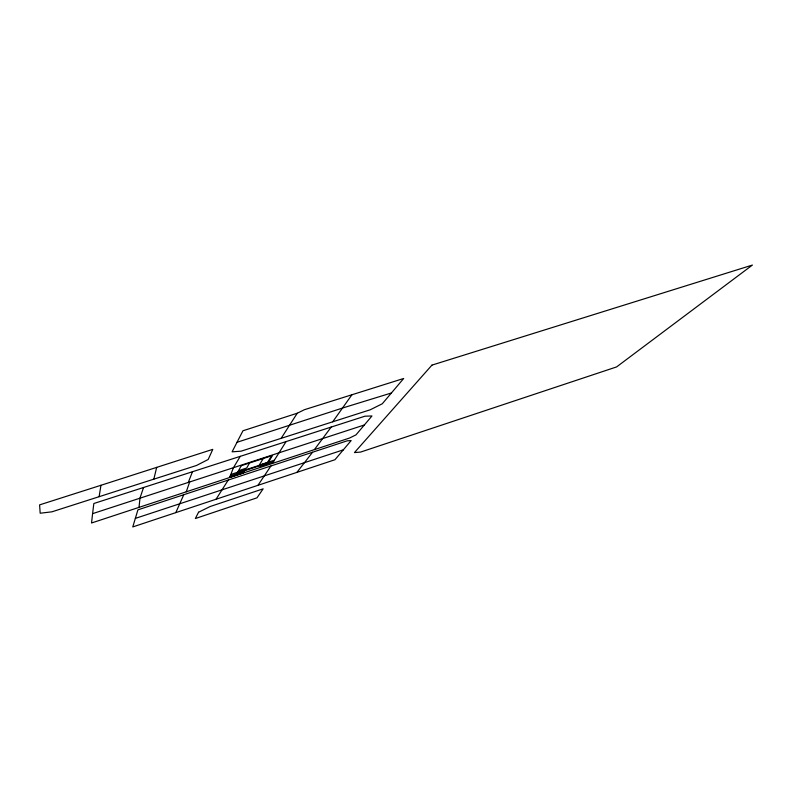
<?xml version="1.0" encoding="UTF-8"?>
<svg xmlns="http://www.w3.org/2000/svg" width="792" height="792" viewBox="0 0 792 792"><rect width="100%" height="100%" fill="white"/><g stroke="black" fill="none" stroke-linecap="round" stroke-linejoin="round"><path stroke-width="1.19" d="M139.026 507.355L139.986 498.059L143.56 487.496M92.595 513.652L91.535 522.997L349.46 438.075L355.994 434.858L371.973 415.968L364.944 416.196L93.832 503.504L92.595 513.652L364.35 424.977M99.119 496.693L100.95 485.288L212.791 449.351L208.197 459.469L196.416 465.508L51.916 511.82L40.174 513.226L39.6 504.88L100.95 485.288M153.836 479.15L156.687 467.379M135.343 518.404L137.917 509.85L347.134 440.837L351.173 440.55L334.966 459.726L132.759 526.937L135.343 518.404L343.332 449.846M186.269 491.802L189.753 481.694M229.64 477.507L231.323 474.309L244.867 469.874L243.055 473.101L229.64 477.507L233.452 467.676L240.263 456.35M188.407 482.14L192.466 471.745M183.774 494.723L175.794 512.632M237.006 442.302L232.105 451.826L241.085 451.183L370.26 409.771L382.288 403.772L403.673 378.487L304.395 409.712L297.267 413.216L242.946 430.779L237.006 442.302L343.193 407.83L391.416 392.981M249.539 462.993L246.708 468.013L238.56 470.686M259.132 465.379L263.241 458.518M271.636 455.776L267.409 462.657L237.6 472.448M272.29 463.478L286.08 441.599M228.245 480.051L216.038 499.257M281.15 438.342L297.267 413.216M352.034 394.624L332.709 421.809M270.933 465.973L257.935 485.338M331.204 427.066L314.404 449.608M312.553 452.242L296.911 472.378M230.472 475.923L243.956 471.497M198.554 512.226L195.357 518.532L256.984 497.822L263.152 488.832L210.157 506.524L198.554 512.226M241.263 465.686L237.234 473.121L267.805 463.092L272.527 455.489L241.263 465.686M260.974 464.587L259.984 466.231L273.23 461.875L274.289 460.221L260.974 464.587M431.957 365.112L354.44 452.588L360.637 452.064L616.592 366.924L752.4 265.063L431.957 365.112"/></g></svg>
